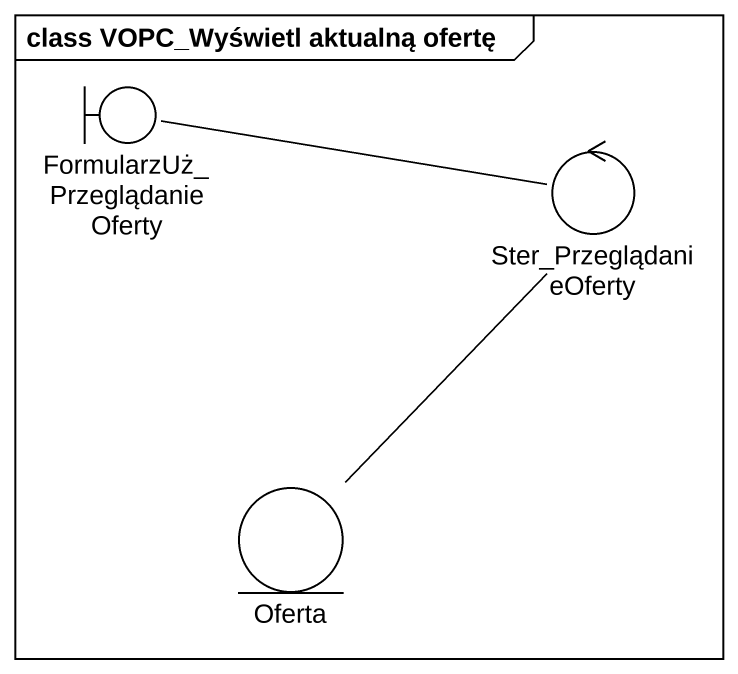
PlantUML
@startuml
mainframe class VOPC_Wyświetl aktualną ofertę
boundary "FormularzUż_PrzeglądanieOferty" as FormularzUż
control Ster_PrzeglądanieOferty
entity Oferta
FormularzUż -right- Ster_PrzeglądanieOferty
Ster_PrzeglądanieOferty -- Oferta
@enduml
